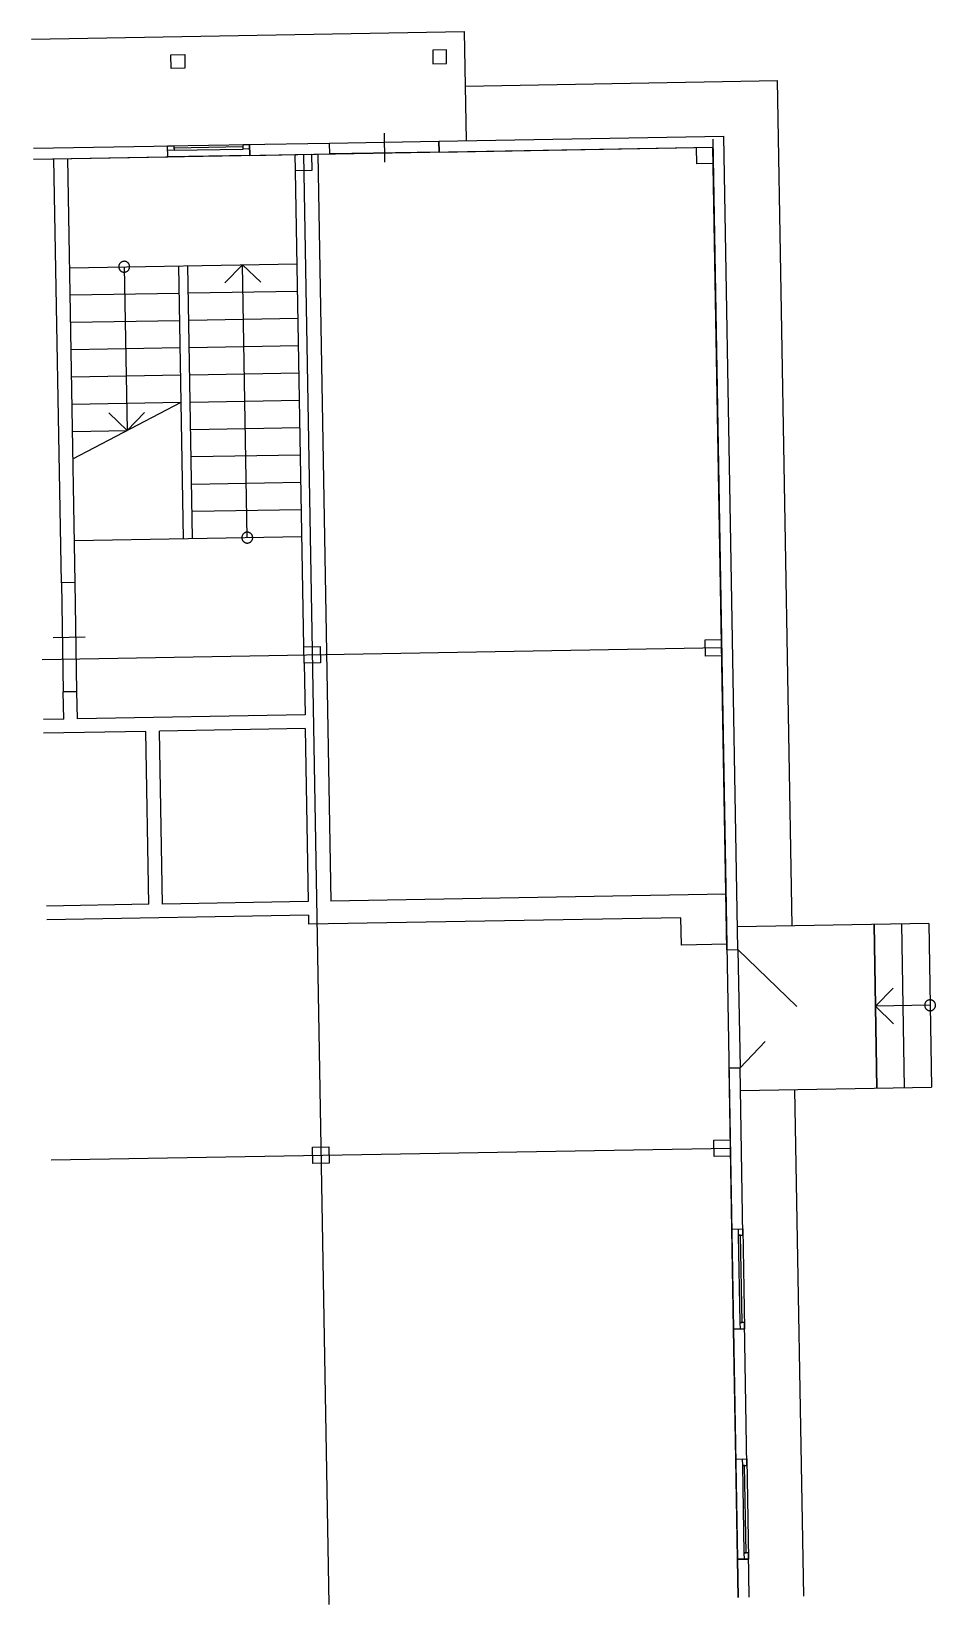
# Model space of a CAD drawing. Extents: x -18 to 1155, y -12 to 2030.
import ezdxf

# ---------------------------------------------------------------- set-up
doc = ezdxf.new("R2010")
doc.units = 0

msp = doc.modelspace()

# ---------------------------------------------------------------- linework, layer by layer
for p, q in [((-17.5, 2020.4), (544, 2030.2)), ((544, 2030.2), (546.4, 1888.5)), ((520.8, 2006.2), (503.1, 2005.9)), ((503.1, 2005.9), (503.4, 1988.2)), ((521.1, 1988.5), (520.8, 2006.2)), ((520.8, 2006.2), (520.8, 2006.2)), ((163.5, 1999.9), (181.3, 2000.2)), ((163.8, 1982.2), (163.5, 1999.9)), ((163.5, 1999.9), (163.5, 1999.9)), ((181.6, 1982.5), (163.8, 1982.2)), ((181.3, 2000.2), (181.6, 1982.5)), ((503.4, 1988.2), (521.1, 1988.5)), ((545.2, 1959.3), (950.3, 1966.4)), ((969.4, 869.3), (950.3, 1966.4)), ((-15, 1878.7), (167.4, 1881.9)), ((-14.8, 1864.5), (866.7, 1879.9)), ((159.1, 1881.7), (265.4, 1883.6)), ((159.4, 1867.6), (159.1, 1881.7)), ((159.4, 1867.6), (159.1, 1881.7)), ((159.1, 1881.7), (159.1, 1881.7)), ((167.4, 1881.9), (167.5, 1876)), ((257.2, 1880.5), (167.4, 1878.9)), ((167.4, 1878.9), (167.5, 1876)), ((257.1, 1883.4), (369.3, 1885.4)), ((257.2, 1877.5), (257.1, 1883.4)), ((257.1, 1883.4), (257.1, 1883.4)), ((257.2, 1877.5), (257.2, 1880.5)), ((257.2, 1880.5), (257.2, 1880.5)), ((265.6, 1869.4), (265.4, 1883.6)), ((265.4, 1883.6), (265.6, 1869.4)), ((369.3, 1885.4), (511, 1887.9)), ((369.6, 1871.2), (369.3, 1885.4)), ((369.6, 1871.2), (369.3, 1885.4)), ((369.3, 1885.4), (369.3, 1885.4)), ((440, 1898.4), (440.6, 1860.7)), ((511, 1887.9), (880.7, 1894.3)), ((511.3, 1873.7), (511, 1887.9)), ((511, 1887.9), (511.3, 1873.7)), ((511.3, 1873.7), (866.7, 1879.9)), ((845.5, 1879.5), (866.7, 1879.9)), ((845.8, 1858.3), (845.5, 1879.5)), ((845.5, 1879.5), (845.5, 1879.5)), ((866.5, 1890.5), (899.6, -2.4)), ((884.9, 838.3), (866.7, 1879.9)), ((866.7, 1879.9), (867.1, 1858.7)), ((899.1, 838.6), (880.7, 1894.3)), ((-14.8, 1864.5), (159.4, 1867.6)), ((21.3, 1314.7), (11.7, 1865)), ((39.1, 1315), (29.5, 1865.3)), ((167.5, 1876), (159.2, 1875.8)), ((265.6, 1869.4), (159.4, 1867.6)), ((159.4, 1867.6), (159.4, 1867.6)), ((167.5, 1876), (257.2, 1877.5)), ((265.5, 1877.7), (257.2, 1877.5)), ((265.6, 1869.4), (369.6, 1871.2)), ((324.7, 1870.4), (345.9, 1870.8)), ((325.1, 1849.2), (324.7, 1870.4)), ((324.7, 1870.4), (324.7, 1870.4)), ((335.3, 1870.6), (368.2, -11.6)), ((345.9, 1870.8), (346.3, 1849.6)), ((354.2, 1871), (371.1, 901.4)), ((511.3, 1873.7), (369.6, 1871.2)), ((867.1, 1858.7), (845.8, 1858.3)), ((346.3, 1849.6), (325.1, 1849.2)), ((335.8, 1231.6), (325.1, 1849.2)), ((31.9, 1723.6), (327.2, 1728.7)), ((95.8, 1725.7), (95.7, 1725.2)), ((95.7, 1725.2), (95.7, 1724.7)), ((95.7, 1724.7), (95.8, 1724.2)), ((95.9, 1726.3), (95.8, 1725.7)), ((95.8, 1724.2), (95.8, 1723.6)), ((95.8, 1723.6), (95.9, 1723.1)), ((96, 1726.8), (95.9, 1726.3)), ((95.9, 1723.1), (96.1, 1722.6)), ((96.2, 1727.3), (96, 1726.8)), ((96.1, 1722.6), (96.3, 1722.1)), ((96.4, 1727.8), (96.2, 1727.3)), ((96.3, 1722.1), (96.5, 1721.7)), ((96.6, 1728.2), (96.4, 1727.8)), ((96.5, 1721.7), (96.7, 1721.2)), ((96.9, 1728.7), (96.6, 1728.2)), ((96.7, 1721.2), (97, 1720.7)), ((97.2, 1729.1), (96.9, 1728.7)), ((97, 1720.7), (97.3, 1720.3)), ((97.5, 1729.5), (97.2, 1729.1)), ((97.3, 1720.3), (97.7, 1719.9)), ((97.9, 1729.9), (97.5, 1729.5)), ((97.7, 1719.9), (98.1, 1719.6)), ((98.3, 1730.3), (97.9, 1729.9)), ((98.1, 1719.6), (98.5, 1719.2)), ((98.7, 1730.6), (98.3, 1730.3)), ((98.5, 1719.2), (98.9, 1718.9)), ((99.2, 1730.9), (98.7, 1730.6)), ((98.9, 1718.9), (99.4, 1718.7)), ((99.6, 1731.1), (99.2, 1730.9)), ((99.4, 1718.7), (99.8, 1718.4)), ((100.1, 1731.3), (99.6, 1731.1)), ((99.8, 1718.4), (100.3, 1718.2)), ((100.6, 1731.5), (100.1, 1731.3)), ((100.3, 1718.2), (100.8, 1718)), ((101.1, 1731.7), (100.6, 1731.5)), ((100.8, 1718), (101.3, 1717.9)), ((101.6, 1731.8), (101.1, 1731.7)), ((101.3, 1717.9), (101.9, 1717.8)), ((102.1, 1731.8), (101.6, 1731.8)), ((101.9, 1717.8), (102.4, 1717.8)), ((102.7, 1731.9), (102.1, 1731.8)), ((102.4, 1717.8), (102.9, 1717.8)), ((103.2, 1731.9), (102.7, 1731.9)), ((102.8, 1724.8), (106.5, 1512.3)), ((102.9, 1717.8), (103.4, 1717.8)), ((103.7, 1731.8), (103.2, 1731.9)), ((103.4, 1717.8), (104, 1717.9)), ((104.2, 1731.7), (103.7, 1731.8)), ((104, 1717.9), (104.5, 1718)), ((104.7, 1731.6), (104.2, 1731.7)), ((104.5, 1718), (105, 1718.1)), ((105.2, 1731.4), (104.7, 1731.6)), ((105, 1718.1), (105.5, 1718.3)), ((105.7, 1731.2), (105.2, 1731.4)), ((105.5, 1718.3), (106, 1718.5)), ((106.2, 1731), (105.7, 1731.2)), ((106, 1718.5), (106.4, 1718.8)), ((106.7, 1730.7), (106.2, 1731)), ((106.4, 1718.8), (106.9, 1719.1)), ((107.1, 1730.4), (106.7, 1730.7)), ((106.9, 1719.1), (107.3, 1719.4)), ((107.5, 1730.1), (107.1, 1730.4)), ((107.3, 1719.4), (107.7, 1719.7)), ((107.9, 1729.7), (107.5, 1730.1)), ((107.7, 1719.7), (108, 1720.1)), ((108.2, 1729.3), (107.9, 1729.7)), ((108, 1720.1), (108.4, 1720.5)), ((108.5, 1728.9), (108.2, 1729.3)), ((108.4, 1720.5), (108.7, 1721)), ((108.8, 1728.5), (108.5, 1728.9)), ((108.7, 1721), (108.9, 1721.4)), ((109.1, 1728), (108.8, 1728.5)), ((108.9, 1721.4), (109.2, 1721.9)), ((109.3, 1727.5), (109.1, 1728)), ((109.2, 1721.9), (109.4, 1722.4)), ((109.5, 1727), (109.3, 1727.5)), ((109.4, 1722.4), (109.6, 1722.9)), ((109.6, 1726.5), (109.5, 1727)), ((109.7, 1726), (109.6, 1726.5)), ((109.6, 1722.9), (109.7, 1723.4)), ((109.8, 1725.5), (109.7, 1726)), ((109.7, 1723.4), (109.8, 1723.9)), ((109.8, 1724.9), (109.8, 1725.5)), ((109.8, 1724.4), (109.8, 1724.9)), ((109.8, 1723.9), (109.8, 1724.4)), ((179.8, 1371.8), (173.6, 1726.1)), ((191.6, 1372), (185.4, 1726.3)), ((233.5, 1703.9), (256.3, 1727.5)), ((262.5, 1373.2), (256.3, 1727.5)), ((279.9, 1704.7), (256.3, 1727.5)), ((32.5, 1688.2), (174.3, 1690.6)), ((186.1, 1690.8), (327.8, 1693.3)), ((33.2, 1652.7), (174.9, 1655.2)), ((186.7, 1655.4), (328.4, 1657.9)), ((33.8, 1617.3), (175.5, 1619.8)), ((187.3, 1620), (329, 1622.5)), ((34.4, 1581.9), (176.1, 1584.3)), ((187.9, 1584.6), (329.6, 1587)), ((35, 1546.4), (176.7, 1548.9)), ((36.3, 1475.6), (176.7, 1548.9)), ((82.9, 1535), (106.5, 1512.3)), ((129.2, 1535.8), (106.5, 1512.3)), ((188.5, 1549.1), (330.2, 1551.6)), ((35.6, 1511), (106.5, 1512.3)), ((189.2, 1513.7), (330.9, 1516.2)), ((189.8, 1478.3), (331.5, 1480.7)), ((190.4, 1442.8), (332.1, 1445.3)), ((191, 1407.4), (332.7, 1409.9)), ((38.1, 1369.3), (333.3, 1374.5)), ((255.5, 1374.2), (255.4, 1373.6)), ((255.4, 1373.6), (255.4, 1373.1)), ((255.4, 1373.1), (255.5, 1372.6)), ((255.6, 1374.7), (255.5, 1374.2)), ((255.5, 1372.6), (255.5, 1372.1)), ((255.5, 1372.1), (255.6, 1371.5)), ((255.7, 1375.2), (255.6, 1374.7)), ((255.6, 1371.5), (255.8, 1371)), ((255.9, 1375.7), (255.7, 1375.2)), ((255.8, 1371), (256, 1370.5)), ((256.1, 1376.2), (255.9, 1375.7)), ((256, 1370.5), (256.2, 1370.1)), ((256.3, 1376.6), (256.1, 1376.2)), ((256.2, 1370.1), (256.4, 1369.6)), ((256.6, 1377.1), (256.3, 1376.6)), ((256.4, 1369.6), (256.7, 1369.1)), ((256.9, 1377.5), (256.6, 1377.1)), ((256.7, 1369.1), (257.1, 1368.7)), ((257.2, 1377.9), (256.9, 1377.5)), ((257.1, 1368.7), (257.4, 1368.3)), ((257.6, 1378.3), (257.2, 1377.9)), ((257.4, 1368.3), (257.8, 1368)), ((258, 1378.7), (257.6, 1378.3)), ((258.4, 1379), (258, 1378.7)), ((258.9, 1379.3), (258.4, 1379)), ((259.3, 1379.5), (258.9, 1379.3)), ((259.8, 1379.7), (259.3, 1379.5)), ((260.3, 1379.9), (259.8, 1379.7)), ((260.8, 1380.1), (260.3, 1379.9)), ((261.3, 1380.2), (260.8, 1380.1)), ((261.8, 1380.2), (261.3, 1380.2)), ((262.4, 1380.3), (261.8, 1380.2)), ((262.9, 1380.3), (262.4, 1380.3)), ((263.4, 1380.2), (262.9, 1380.3)), ((263.9, 1380.1), (263.4, 1380.2)), ((264.4, 1380), (263.9, 1380.1)), ((264.9, 1379.8), (264.4, 1380)), ((265.4, 1379.6), (264.9, 1379.8)), ((265.9, 1379.4), (265.4, 1379.6)), ((266.4, 1379.1), (265.9, 1379.4)), ((266.8, 1378.8), (266.4, 1379.1)), ((267.2, 1378.5), (266.8, 1378.8)), ((267, 1367.8), (267.4, 1368.1)), ((267.6, 1378.1), (267.2, 1378.5)), ((267.4, 1368.1), (267.7, 1368.5)), ((267.9, 1377.7), (267.6, 1378.1)), ((267.7, 1368.5), (268.1, 1368.9)), ((268.2, 1377.3), (267.9, 1377.7)), ((268.1, 1368.9), (268.4, 1369.4)), ((268.5, 1376.9), (268.2, 1377.3)), ((268.4, 1369.4), (268.7, 1369.8)), ((268.8, 1376.4), (268.5, 1376.9)), ((268.7, 1369.8), (268.9, 1370.3)), ((269, 1375.9), (268.8, 1376.4)), ((268.9, 1370.3), (269.1, 1370.8)), ((269.2, 1375.4), (269, 1375.9)), ((269.1, 1370.8), (269.3, 1371.3)), ((269.3, 1374.9), (269.2, 1375.4)), ((269.4, 1374.4), (269.3, 1374.9)), ((269.3, 1371.3), (269.4, 1371.8)), ((269.5, 1373.9), (269.4, 1374.4)), ((269.4, 1371.8), (269.5, 1372.3)), ((269.5, 1373.3), (269.5, 1373.9)), ((269.5, 1372.8), (269.5, 1373.3)), ((269.5, 1372.3), (269.5, 1372.8)), ((257.8, 1368), (258.2, 1367.6)), ((258.2, 1367.6), (258.6, 1367.3)), ((258.6, 1367.3), (259.1, 1367.1)), ((259.1, 1367.1), (259.5, 1366.8)), ((259.5, 1366.8), (260, 1366.6)), ((260, 1366.6), (260.5, 1366.5)), ((260.5, 1366.5), (261, 1366.3)), ((261, 1366.3), (261.6, 1366.2)), ((261.6, 1366.2), (262.1, 1366.2)), ((262.1, 1366.2), (262.6, 1366.2)), ((262.6, 1366.2), (263.1, 1366.2)), ((263.1, 1366.2), (263.7, 1366.3)), ((263.7, 1366.3), (264.2, 1366.4)), ((264.2, 1366.4), (264.7, 1366.5)), ((264.7, 1366.5), (265.2, 1366.7)), ((265.2, 1366.7), (265.7, 1366.9)), ((265.7, 1366.9), (266.1, 1367.2)), ((266.1, 1367.2), (266.6, 1367.5)), ((266.6, 1367.5), (267, 1367.8)), ((39.1, 1315), (21.3, 1314.7)), ((39.1, 1315), (21.3, 1314.7)), ((21.3, 1314.7), (23.8, 1173)), ((21.3, 1314.7), (21.3, 1314.7)), ((41.5, 1173.3), (39.1, 1315)), ((-3.5, 1215), (878.1, 1230.4)), ((10.8, 1243.6), (52.1, 1244.3)), ((335.8, 1231.6), (357.1, 1231.9)), ((336.2, 1210.3), (335.8, 1231.6)), ((335.8, 1231.6), (335.8, 1231.6)), ((357.1, 1231.9), (357.5, 1210.7)), ((856.6, 1240.7), (877.9, 1241)), ((857, 1219.4), (856.6, 1240.7)), ((856.6, 1240.7), (856.6, 1240.7)), ((877.9, 1241), (878.2, 1219.8)), ((357.5, 1210.7), (336.2, 1210.3)), ((336.2, 1210.3), (337.4, 1143)), ((878.2, 1219.8), (857, 1219.4)), ((41.5, 1173.3), (23.8, 1173)), ((23.8, 1173), (41.5, 1173.3)), ((24.4, 1137.5), (23.8, 1173)), ((42.2, 1137.8), (41.5, 1173.3)), ((24.4, 1137.5), (-2.1, 1137.1)), ((337.4, 1143), (42.2, 1137.8)), ((337.7, 1125.3), (148.7, 1122)), ((337.7, 1125.3), (341.6, 900.9)), ((131, 1121.7), (-1.8, 1119.4)), ((134.9, 897.3), (131, 1121.7)), ((152.7, 897.6), (148.7, 1122)), ((341.6, 900.9), (152.7, 897.6)), ((883.6, 910.4), (371.1, 901.4)), ((134.9, 897.3), (2.1, 895)), ((341.9, 883.2), (2.4, 877.3)), ((341.9, 883.2), (342.1, 871.4)), ((825.1, 879.8), (342.1, 871.4)), ((825.7, 844.4), (825.1, 879.8)), ((1146.6, 872.4), (898.6, 868.1)), ((1075.7, 871.2), (1079.4, 658.6)), ((1079.4, 658.6), (1075.7, 871.2)), ((1111.1, 871.8), (1114.8, 659.2)), ((1146.6, 872.4), (1150.3, 659.9)), ((884.8, 845.4), (825.7, 844.4)), ((884.9, 838.3), (899.1, 838.6)), ((899.1, 838.6), (901.8, 685.1)), ((899.1, 838.6), (975.5, 764.7)), ((1100.3, 788.5), (1077.6, 764.9)), ((1148.4, 766.2), (1077.6, 764.9)), ((1101.1, 742.2), (1077.6, 764.9)), ((1141.5, 767.6), (1141.4, 767.1)), ((1141.4, 767.1), (1141.4, 766.6)), ((1141.4, 766.6), (1141.4, 766)), ((1141.4, 766), (1141.4, 765.5)), ((1141.4, 765.5), (1141.5, 765)), ((1141.6, 768.1), (1141.5, 767.6)), ((1141.5, 765), (1141.6, 764.5)), ((1141.8, 768.6), (1141.6, 768.1)), ((1141.6, 764.5), (1141.7, 764)), ((1141.7, 764), (1141.9, 763.5)), ((1142, 769.1), (1141.8, 768.6)), ((1141.9, 763.5), (1142.1, 763)), ((1142.2, 769.6), (1142, 769.1)), ((1142.1, 763), (1142.4, 762.5)), ((1142.5, 770), (1142.2, 769.6)), ((1142.4, 762.5), (1142.7, 762.1)), ((1142.8, 770.5), (1142.5, 770)), ((1142.7, 762.1), (1143, 761.7)), ((1143.2, 770.9), (1142.8, 770.5)), ((1143, 761.7), (1143.3, 761.3)), ((1143.5, 771.2), (1143.2, 770.9)), ((1143.3, 761.3), (1143.7, 760.9)), ((1143.9, 771.6), (1143.5, 771.2)), ((1143.7, 760.9), (1144.1, 760.6)), ((1144.3, 771.9), (1143.9, 771.6)), ((1144.1, 760.6), (1144.5, 760.3)), ((1144.8, 772.2), (1144.3, 771.9)), ((1144.5, 760.3), (1145, 760)), ((1145.2, 772.4), (1144.8, 772.2)), ((1145, 760), (1145.5, 759.7)), ((1145.7, 772.7), (1145.2, 772.4)), ((1145.5, 759.7), (1146, 759.5)), ((1146.2, 772.9), (1145.7, 772.7)), ((1146, 759.5), (1146.5, 759.4)), ((1146.7, 773), (1146.2, 772.9)), ((1146.5, 759.4), (1147, 759.3)), ((1147.2, 773.1), (1146.7, 773)), ((1147, 759.3), (1147.5, 759.2)), ((1147.8, 773.2), (1147.2, 773.1)), ((1147.5, 759.2), (1148, 759.1)), ((1148.3, 773.2), (1147.8, 773.2)), ((1148, 759.1), (1148.5, 759.1)), ((1148.8, 773.2), (1148.3, 773.2)), ((1148.5, 759.1), (1149.1, 759.1)), ((1149.3, 773.1), (1148.8, 773.2)), ((1149.1, 759.1), (1149.6, 759.2)), ((1149.9, 773.1), (1149.3, 773.1)), ((1149.6, 759.2), (1150.1, 759.3)), ((1150.4, 772.9), (1149.9, 773.1)), ((1150.1, 759.3), (1150.6, 759.5)), ((1150.9, 772.8), (1150.4, 772.9)), ((1150.6, 759.5), (1151.1, 759.6)), ((1151.4, 772.6), (1150.9, 772.8)), ((1151.1, 759.6), (1151.6, 759.9)), ((1151.8, 772.3), (1151.4, 772.6)), ((1151.6, 759.9), (1152, 760.1)), ((1152.3, 772), (1151.8, 772.3)), ((1152, 760.1), (1152.5, 760.4)), ((1152.7, 771.7), (1152.3, 772)), ((1152.5, 760.4), (1152.9, 760.7)), ((1153.1, 771.4), (1152.7, 771.7)), ((1152.9, 760.7), (1153.3, 761.1)), ((1153.5, 771), (1153.1, 771.4)), ((1153.3, 761.1), (1153.7, 761.4)), ((1153.8, 770.6), (1153.5, 771)), ((1153.7, 761.4), (1154, 761.9)), ((1154.2, 770.2), (1153.8, 770.6)), ((1154, 761.9), (1154.3, 762.3)), ((1154.5, 769.8), (1154.2, 770.2)), ((1154.3, 762.3), (1154.6, 762.7)), ((1154.7, 769.3), (1154.5, 769.8)), ((1154.6, 762.7), (1154.8, 763.2)), ((1154.9, 768.8), (1154.7, 769.3)), ((1154.8, 763.2), (1155, 763.7)), ((1155.1, 768.3), (1154.9, 768.8)), ((1155, 763.7), (1155.2, 764.2)), ((1155.3, 767.8), (1155.1, 768.3)), ((1155.2, 764.2), (1155.3, 764.7)), ((1155.4, 767.3), (1155.3, 767.8)), ((1155.3, 764.7), (1155.4, 765.2)), ((1155.4, 766.8), (1155.4, 767.3)), ((1155.5, 766.3), (1155.4, 766.8)), ((1155.4, 765.2), (1155.5, 765.7)), ((1155.5, 765.7), (1155.5, 766.3)), ((901.8, 685.1), (934.6, 719)), ((887.6, 684.8), (901.8, 685.1)), ((891.2, 475.8), (887.6, 684.8)), ((905.6, 467.8), (901.8, 685.1)), ((902.3, 655.5), (1150.3, 659.9)), ((984.6, -0.9), (973.1, 656.8)), ((7.9, 565.5), (889.4, 580.9)), ((347.2, 582.1), (368.4, 582.4)), ((347.5, 560.8), (347.2, 582.1)), ((347.2, 582.1), (347.2, 582.1)), ((368.4, 582.4), (368.8, 561.2)), ((868, 591.2), (889.2, 591.5)), ((868.3, 569.9), (868, 591.2)), ((868, 591.2), (868, 591.2)), ((889.2, 591.5), (889.6, 570.3)), ((368.8, 561.2), (347.5, 560.8)), ((889.6, 570.3), (868.3, 569.9)), ((891.2, 475.8), (905.4, 476)), ((891.2, 475.8), (905.4, 476)), ((893.5, 345.9), (891.2, 475.8)), ((891.2, 475.8), (891.2, 475.8)), ((899.5, 475.9), (899.6, 467.7)), ((905.4, 476), (907.7, 346.1)), ((899.6, 467.7), (905.6, 467.8)), ((899.6, 467.7), (901.6, 354.3)), ((902.6, 467.7), (899.6, 467.7)), ((899.6, 467.7), (899.6, 467.7)), ((904.6, 354.4), (902.6, 467.7)), ((905.6, 467.8), (905.6, 467.8)), ((901.6, 354.3), (904.6, 354.4)), ((907.5, 354.4), (901.6, 354.3)), ((901.6, 354.3), (901.8, 346)), ((910.8, 169), (907.5, 354.4)), ((893.5, 345.9), (907.7, 346.1)), ((907.7, 346.1), (893.5, 345.9)), ((896.5, 177), (893.5, 345.9)), ((907.7, 346.1), (907.7, 346.1)), ((896.5, 177), (910.6, 177.3)), ((896.5, 177), (910.6, 177.3)), ((898.7, 47.1), (896.5, 177)), ((896.5, 177), (896.5, 177)), ((904.7, 177.2), (904.9, 168.9)), ((904.9, 168.9), (910.8, 169)), ((904.9, 168.9), (906.8, 55.5)), ((907.8, 168.9), (904.9, 168.9)), ((904.9, 168.9), (904.9, 168.9)), ((909.8, 55.6), (907.8, 168.9)), ((910.6, 177.3), (912.9, 47.4)), ((910.8, 169), (910.8, 169)), ((898.7, 47.1), (912.9, 47.4)), ((912.9, 47.4), (898.7, 47.1)), ((899.6, -2.4), (898.7, 47.1)), ((906.8, 55.5), (909.8, 55.6)), ((912.7, 55.6), (906.8, 55.5)), ((906.8, 55.5), (907, 47.3)), ((913.8, -2.1), (912.7, 55.6)), ((912.9, 47.4), (912.9, 47.4))]:
    msp.add_line(p, q)

doc.saveas('drawing.dxf')
